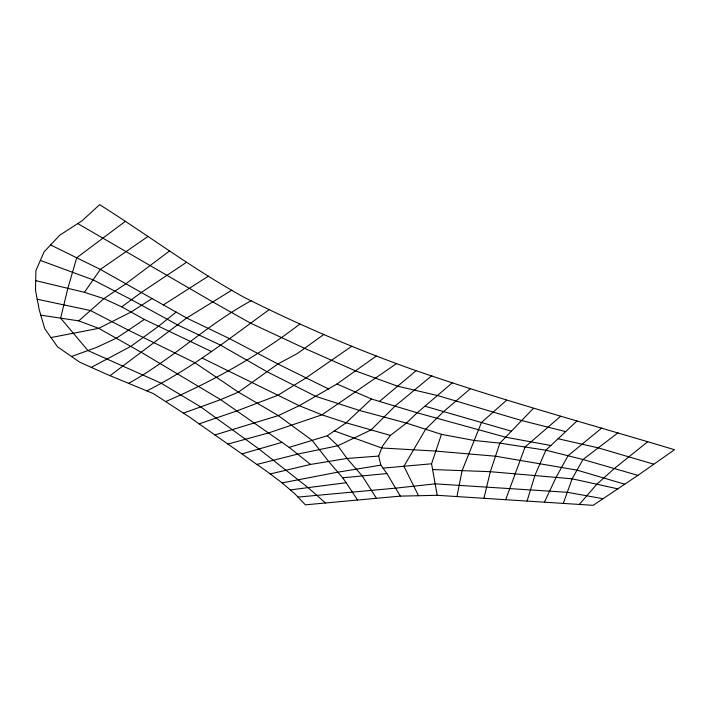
<?xml version="1.0" encoding="UTF-8"?>
<svg xmlns="http://www.w3.org/2000/svg" width="710" height="710" viewBox="0 0 710 710"><rect width="100%" height="100%" fill="white"/><g stroke="black" fill="none" stroke-linecap="round" stroke-linejoin="round"><path stroke-width="1.06" d="M456.929 496.574L462.121 470.641L481.424 422.521L506.629 400.209M483.927 498.313L490.317 471.688L499.875 443.138L533.352 408.41M527.06 501.082L534.932 475.327L545.884 450.211L576.981 420.959M437.209 495.305L431.565 463.79L441.442 434.334L473.898 440.431L499.875 443.138L545.884 450.211L582.981 459.503L637.908 475.363L674.5 449.723C587.046 423.408 498.881 399.481 412.59 369.448C354.929 348.921 298.564 324.736 243.903 297.215C193.777 269.578 147.999 235.108 99.622 204.675L81.996 220.845L59.853 235.125L44.082 251.864L35.917 270.634L35.5 290.399L39.263 309.933L44.783 328.774L57.492 346.791L79.626 362.144L106.571 374.232L153.316 393.571L189.108 416.814L267.528 471.91L282.118 482.889L294.89 493.858L305.371 504.828L400.333 496.121L437.209 495.305L593.169 505.325L637.908 475.363M505.671 499.707L525.063 447.016L560.634 416.282M563.305 503.408L572.127 478.806L582.981 459.503L618.046 432.772M400.333 496.121L386.914 473.552L380.862 465.156L378.67 456.077L382.388 446.199L390.42 435.416L406.413 423.08L417.169 412.803L452.758 382.424M544.419 502.201L556.116 477.306L568.018 455.758L601.805 427.997M35.704 280.627L84.401 292.316L100.35 269.418L148.106 236.35M579.324 504.437L596.817 484.229L614.301 468.547L647.76 441.7M550.871 445.516L505.493 437.165L417.169 412.803L371.481 399.002L346.134 422.805L327.248 435.789L289.139 447.371L220.615 399.641L141.184 352.258L98.708 328.348L78.757 320.858L40.798 315.178M78.757 320.858L103.908 298.635L125.892 283.743L169.654 250.905M470.641 388.476L443.608 411.596L425.627 429.248L403.91 466.266L418.527 495.722M379.504 401.425L416.193 370.611M431.884 375.679L395.035 406.111L371.108 429.914L337.836 445.765L297.596 454.125L257.02 464.42M176.133 312.072L158.374 326.405L130.933 346.311L91.279 367.372M110.05 375.67L186.65 318.018L231.921 290.106M125.244 221.413L76.707 257.783L67.849 288.349L60.634 318.151L87.907 350.545L160.913 383.072L200.699 406.874L258.973 448.995L308.078 487.628L325.455 502.964M84.401 292.316L103.908 298.635L121.721 306.862L141.352 292.405L186.49 262.31M146.784 390.864C190.892 368.952 229.605 338.351 269.276 309.578M323.911 334.392L297.339 353.527L277.885 363.973L238.418 392.142L220.615 399.641L183.455 413.14M214.766 434.99L278.284 415.598L299.238 405.703L336.939 384.003L376.211 356.127M299.868 324.062C258.626 355.683 213.284 381.004 165.652 401.585M351.876 346.169L306.072 377.88L277.894 395.257L236.892 410.912L199.111 423.905M396.57 363.582L321.967 414.835L268.691 432.896L227.777 444.096M211.642 351.61L144.352 319.438L116.662 338.04L96.933 347.261L71.506 356.509M152.135 298.511L131.057 312.045L98.708 328.348L50.978 337.552M163.433 304.892L208.376 276.163M251.171 300.756C207.542 324.275 171.935 359.464 128.608 383.347M241.968 453.903L282.26 442.268M270.244 473.952L310.527 464.438L346.986 458.447L378.67 456.077M282.118 482.889L337.836 472.168L380.862 465.156M290.292 489.918L346.169 482.738L357.538 499.991M37.204 299.238L90.454 310.527L128.386 330.168L194.93 362.783L238.418 392.142L278.284 415.598L312.151 440.377L328.65 461.464L342.673 477.803L386.914 473.552M297.978 497.089L395.603 488.169L435.159 483.847L567.29 492.287L603.118 498.74M383.01 468.138L431.565 463.79M432.594 469.55L490.317 471.688L572.127 478.806L617.984 488.888M558.087 438.736L598.237 447.877L653.839 464.198M565.666 431.609L521.53 420.515L437.431 395.505L397.635 386.204L355.461 370.86L304.555 348.326L250.577 323.165L212.76 301.919L77.754 223.579M390.42 435.416L346.134 422.805L321.967 414.835L299.238 405.703L202.27 358.115M424.908 406.2L511.182 431.112M624.818 484.247L577.008 470.118L495.5 456.21L435.825 451.098L381.714 447.983L334.339 430.917M441.442 434.334L406.413 423.08L359.331 410.407L315.772 396.349L266.987 371.694L220.499 345.104L177.553 324.878L131.43 299.709L93.081 279.855L40.363 260.419M336.939 384.003L371.481 399.002M50.605 244.941L100.35 269.418L186.65 318.018L229.392 338.563L277.885 363.973L328.703 389.027M121.721 306.862L144.352 319.438M289.139 447.371L310.527 464.438M327.248 435.789L337.836 445.765L346.986 458.447L362.224 475.922L376.433 498.287M342.673 477.803L346.169 482.738"/></g></svg>
